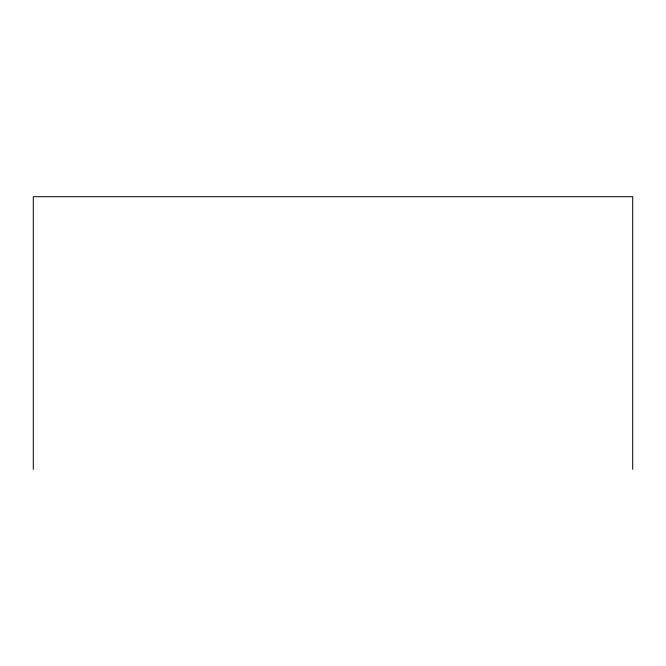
<?xml version="1.0" encoding="UTF-8"?>
<svg xmlns="http://www.w3.org/2000/svg" width="666" height="666" viewBox="0 0 666 666"><rect width="100%" height="100%" fill="white"/><g stroke="black" fill="none" stroke-linecap="round" stroke-linejoin="round"><path stroke-width="1" d="M632.7 469.305L632.7 196.695L33.3 196.695L33.3 469.305"/></g></svg>
